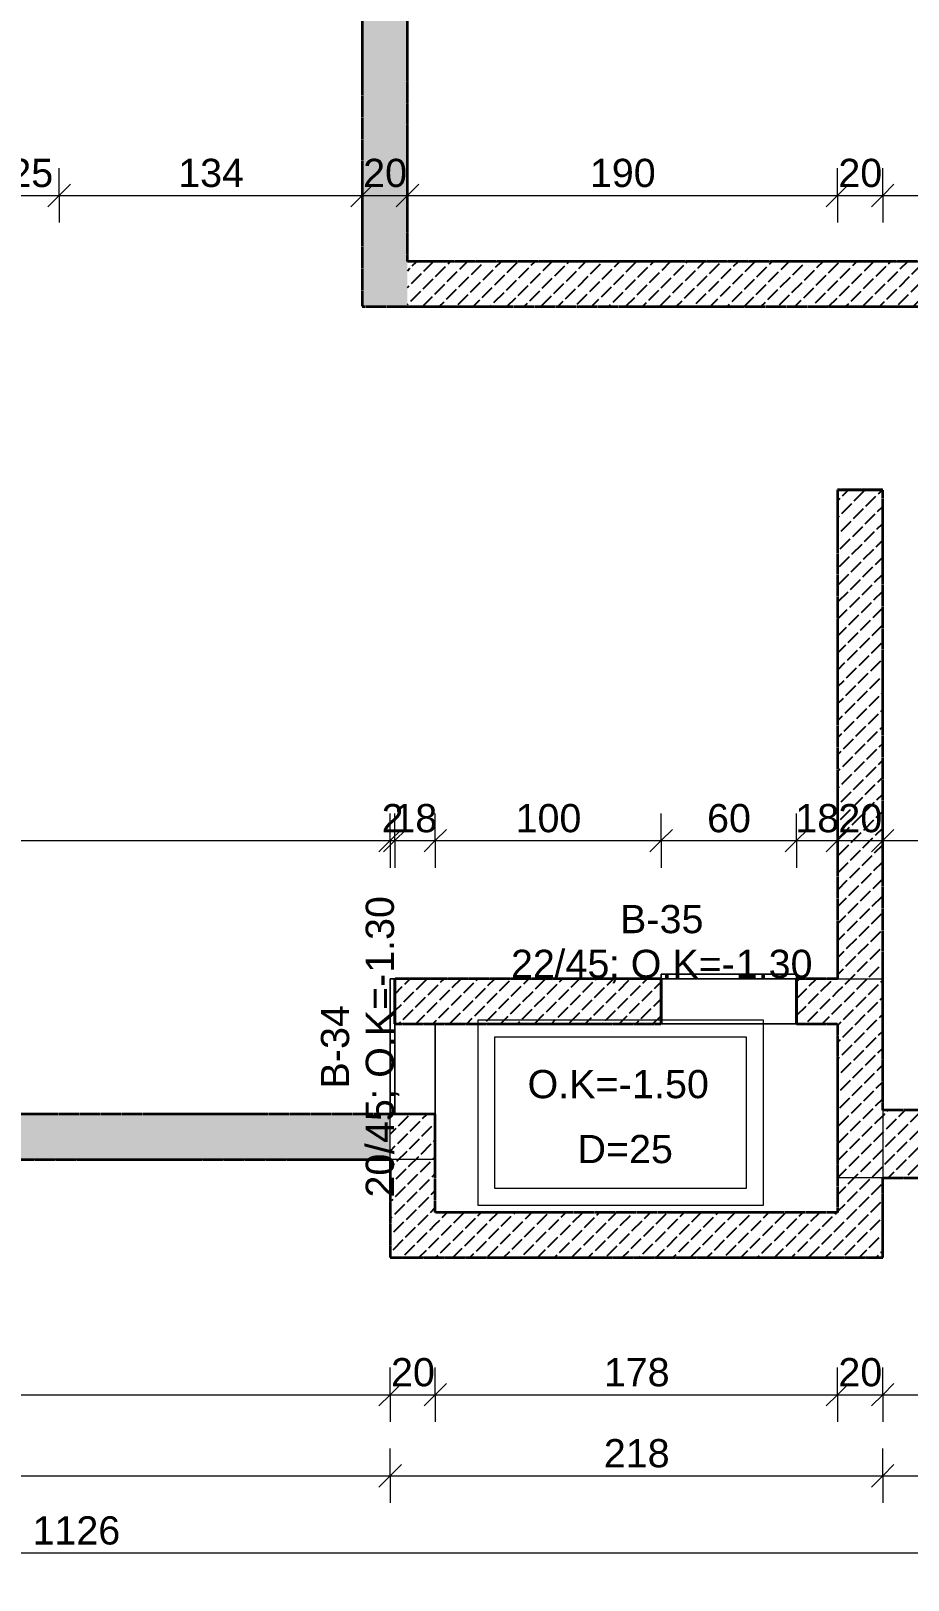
# Model space of a CAD drawing. Header units: centimetres. Extents: x -18 to 1404, y 111 to 1872.
# Drawn here: x 705 to 1093, y 111 to 798 of the extents above; entities that cross this region are included whole.
import ezdxf

# ---------------------------------------------------------------- set-up
doc = ezdxf.new("R2010")
doc.units = ezdxf.units.CM
doc.linetypes.add('Beton Ole', pattern=[0.3, 0.15, -0.15])
for name, color, linetype, lineweight in [('Dimensions', 90, 'Continuous', 9), ('Dimensions-50', 90, 'Continuous', 9), ('Floor Tags', 90, 'Continuous', 9), ('IfcBuildingElementProxy', 7, 'Continuous', 18), ('IfcSlab', 7, 'Continuous', 18), ('IfcWall', 7, 'Continuous', 25), ('Structural Framing Tags', 90, 'Continuous', 9)]:
    doc.layers.add(name, color=color, linetype=linetype, lineweight=lineweight)
doc.styles.add('Arial', font='arial.ttf', dxfattribs={"height": 12.5})
doc.dimstyles.new('Deng_-_2mm_Arial_2', dxfattribs={"dimscale": 30.48, "dimtxt": 12.753242, "dimasz": 0.328084, "dimexe": 0.393701, "dimexo": 0.0625, "dimgap": 0, "dimtad": 1, "dimdec": 0, "dimzin": 0, "dimdsep": 46, "dimtxsty": 'Arial', "dimblk1": 'OBLIQUE', "dimblk2": 'OBLIQUE', "dimsah": 1, "dimcen": 0.09, "dimazin": 0, "dimtfac": 1, "dimtdec": 4, "dimtix": 1, "dimtmove": 0, "dimatfit": 3, "dimfxl": 0.393701, "dimfxlon": 1, "dimtvp": 1, "dimtolj": 1, "dimtzin": 0, "dimarcsym": 2})
pattern_1 = [(45, (0, 0), (0.34224, 7.8404), [6.271, -1.524])]

# ---------------------------------------------------------------- blocks, each defined once
blk = doc.blocks.new('TAGFLOOR - D_-1983752-K-11')
at = {"layer": 'Floor Tags'}
for p, q in [((-1.548, -0.773), (-1.548, 0.87)), ((-1.548, 0.87), (0.976, 0.87)), ((0.976, 0.87), (0.976, -0.773)), ((-1.398, 0.72), (0.826, 0.72)), ((-1.398, -0.623), (-1.398, 0.72)), ((0.826, 0.72), (0.826, -0.623)), ((0.826, -0.623), (-1.398, -0.623)), ((0.976, -0.773), (-1.548, -0.773))]:
    blk.add_line(p, q, dxfattribs=at)
blk = doc.blocks.new('DIMBLOCK28-K-11')
at = {"layer": 'Dimensions-50', "transparency": 16777216}
for p, q in [((285.85, 193.61), (285.85, 205.61)), ((863.89, 193.61), (863.89, 205.61)), ((285.85, 193.61), (280.85, 188.61)), ((285.85, 193.61), (290.85, 198.61)), ((285.85, 193.61), (863.89, 193.61)), ((285.85, 193.61), (285.85, 181.61)), ((863.89, 193.61), (858.89, 188.61)), ((863.89, 193.61), (868.89, 198.61)), ((863.89, 193.61), (863.89, 181.61))]:
    blk.add_line(p, q, dxfattribs=at)
at = {"layer": 'Dimensions-50', "color": 0, "transparency": 16777216, "insert": (560.45, 209.83), "char_height": 12.5, "width": 34.6103, "attachment_point": 1, "line_spacing_factor": 0.941778, "style": 'Arial'}
blk.add_mtext('578', dxfattribs=at)
blk = doc.blocks.new('_Oblique')
at = {"color": 0, "linetype": 'ByBlock', "lineweight": -2}
blk.add_line((-0.5, -0.5), (0.5, 0.5), dxfattribs=at)
blk = doc.blocks.new('DIMBLOCK29-K-11')
at = {"layer": 'Dimensions-50', "transparency": 16777216}
for p, q in [((863.89, 193.61), (863.89, 205.61)), ((883.89, 193.61), (883.89, 205.61)), ((863.89, 193.61), (858.89, 188.61)), ((863.89, 193.61), (868.89, 198.61)), ((863.89, 193.61), (883.89, 193.61)), ((863.89, 193.61), (863.89, 181.61)), ((883.89, 193.61), (878.89, 188.61)), ((883.89, 193.61), (888.89, 198.61)), ((883.89, 193.61), (883.89, 181.61))]:
    blk.add_line(p, q, dxfattribs=at)
at = {"layer": 'Dimensions-50', "color": 0, "transparency": 16777216, "insert": (864.28, 209.83), "char_height": 12.5, "width": 23.0736, "attachment_point": 1, "line_spacing_factor": 0.941778, "style": 'Arial'}
blk.add_mtext('20', dxfattribs=at)
blk = doc.blocks.new('DIMBLOCK30-K-11')
at = {"layer": 'Dimensions-50', "transparency": 16777216}
for p, q in [((883.89, 193.61), (883.89, 205.61)), ((1062.02, 193.61), (1062.02, 205.61)), ((883.89, 193.61), (878.89, 188.61)), ((883.89, 193.61), (888.89, 198.61)), ((883.89, 193.61), (1062.02, 193.61)), ((883.89, 193.61), (883.89, 181.61)), ((1062.02, 193.61), (1057.02, 188.61)), ((1062.02, 193.61), (1067.02, 198.61)), ((1062.02, 193.61), (1062.02, 181.61))]:
    blk.add_line(p, q, dxfattribs=at)
at = {"layer": 'Dimensions-50', "color": 0, "transparency": 16777216, "insert": (958.53, 209.83), "char_height": 12.5, "width": 34.6103, "attachment_point": 1, "line_spacing_factor": 0.941778, "style": 'Arial'}
blk.add_mtext('178', dxfattribs=at)
blk = doc.blocks.new('DIMBLOCK31-K-11')
at = {"layer": 'Dimensions-50', "transparency": 16777216}
for p, q in [((1062.02, 193.61), (1062.02, 205.61)), ((1082.02, 193.61), (1082.02, 205.61)), ((1062.02, 193.61), (1057.02, 188.61)), ((1062.02, 193.61), (1067.02, 198.61)), ((1062.02, 193.61), (1082.02, 193.61)), ((1062.02, 193.61), (1062.02, 181.61)), ((1082.02, 193.61), (1077.02, 188.61)), ((1082.02, 193.61), (1087.02, 198.61)), ((1082.02, 193.61), (1082.02, 181.61))]:
    blk.add_line(p, q, dxfattribs=at)
at = {"layer": 'Dimensions-50', "color": 0, "transparency": 16777216, "insert": (1062.4, 209.83), "char_height": 12.5, "width": 23.0736, "attachment_point": 1, "line_spacing_factor": 0.941778, "style": 'Arial'}
blk.add_mtext('20', dxfattribs=at)
blk = doc.blocks.new('DIMBLOCK32-K-11')
at = {"layer": 'Dimensions-50', "transparency": 16777216}
for p, q in [((1082.02, 193.61), (1082.02, 205.61)), ((1267.87, 193.61), (1267.87, 205.61)), ((1082.02, 193.61), (1077.02, 188.61)), ((1082.02, 193.61), (1087.02, 198.61)), ((1082.02, 193.61), (1267.87, 193.61)), ((1082.02, 193.61), (1082.02, 181.61)), ((1267.87, 193.61), (1262.87, 188.61)), ((1267.87, 193.61), (1272.87, 198.61)), ((1267.87, 193.61), (1267.87, 181.61))]:
    blk.add_line(p, q, dxfattribs=at)
at = {"layer": 'Dimensions-50', "color": 0, "transparency": 16777216, "insert": (1160.52, 209.83), "char_height": 12.5, "width": 34.6103, "attachment_point": 1, "line_spacing_factor": 0.941778, "style": 'Arial'}
blk.add_mtext('186', dxfattribs=at)
blk = doc.blocks.new('DIMBLOCK35-K-11')
at = {"layer": 'Dimensions-50', "transparency": 16777216}
for p, q in [((263.85, 157.7), (263.85, 169.7)), ((863.89, 157.7), (863.89, 169.7)), ((263.85, 157.7), (268.85, 162.7)), ((863.89, 157.7), (868.89, 162.7)), ((263.85, 157.7), (258.85, 152.7)), ((263.85, 157.7), (863.89, 157.7)), ((263.85, 157.7), (263.85, 145.7)), ((863.89, 157.7), (858.89, 152.7)), ((863.89, 157.7), (863.89, 145.7))]:
    blk.add_line(p, q, dxfattribs=at)
at = {"layer": 'Dimensions-50', "color": 0, "transparency": 16777216, "insert": (549.45, 173.93), "char_height": 12.5, "width": 34.6103, "attachment_point": 1, "line_spacing_factor": 0.941778, "style": 'Arial'}
blk.add_mtext('600', dxfattribs=at)
blk = doc.blocks.new('DIMBLOCK36-K-11')
at = {"layer": 'Dimensions-50', "transparency": 16777216}
for p, q in [((863.89, 157.7), (863.89, 169.7)), ((1082.02, 157.7), (1082.02, 169.7)), ((863.89, 157.7), (868.89, 162.7)), ((1082.02, 157.7), (1087.02, 162.7)), ((863.89, 157.7), (858.89, 152.7)), ((863.89, 157.7), (1082.02, 157.7)), ((863.89, 157.7), (863.89, 145.7)), ((1082.02, 157.7), (1077.02, 152.7)), ((1082.02, 157.7), (1082.02, 145.7))]:
    blk.add_line(p, q, dxfattribs=at)
at = {"layer": 'Dimensions-50', "color": 0, "transparency": 16777216, "insert": (958.53, 173.93), "char_height": 12.5, "width": 34.6103, "attachment_point": 1, "line_spacing_factor": 0.941778, "style": 'Arial'}
blk.add_mtext('218', dxfattribs=at)
blk = doc.blocks.new('DIMBLOCK37-K-11')
at = {"layer": 'Dimensions-50', "transparency": 16777216}
for p, q in [((1082.02, 157.7), (1082.02, 169.7)), ((1287.87, 157.7), (1287.87, 169.7)), ((1082.02, 157.7), (1087.02, 162.7)), ((1287.87, 157.7), (1292.87, 162.7)), ((1082.02, 157.7), (1077.02, 152.7)), ((1082.02, 157.7), (1287.87, 157.7)), ((1082.02, 157.7), (1082.02, 145.7)), ((1287.87, 157.7), (1282.87, 152.7)), ((1287.87, 157.7), (1287.87, 145.7))]:
    blk.add_line(p, q, dxfattribs=at)
at = {"layer": 'Dimensions-50', "color": 0, "transparency": 16777216, "insert": (1170.52, 173.93), "char_height": 12.5, "width": 34.6103, "attachment_point": 1, "line_spacing_factor": 0.941778, "style": 'Arial'}
blk.add_mtext('206', dxfattribs=at)
blk = doc.blocks.new('DIMBLOCK38-K-11')
at = {"layer": 'Dimensions-50', "transparency": 16777216}
for p, q in [((161.61, 123.5), (161.61, 135.5)), ((1287.87, 123.5), (1287.87, 135.5)), ((161.61, 123.5), (166.61, 128.5)), ((1287.87, 123.5), (1292.87, 128.5)), ((161.61, 123.5), (156.61, 118.5)), ((161.61, 123.5), (1287.87, 123.5)), ((161.61, 123.5), (161.61, 111.5)), ((1287.87, 123.5), (1282.87, 118.5)), ((1287.87, 123.5), (1287.87, 111.5))]:
    blk.add_line(p, q, dxfattribs=at)
at = {"layer": 'Dimensions-50', "color": 0, "transparency": 16777216, "insert": (705.51, 139.73), "char_height": 12.5, "width": 46.1471, "attachment_point": 1, "line_spacing_factor": 0.941778, "style": 'Arial'}
blk.add_mtext('1126', dxfattribs=at)
blk = doc.blocks.new('DIMBLOCK111-K-11')
at = {"layer": 'Dimensions-50', "transparency": 16777216}
for p, q in [((692.33, 724.95), (692.33, 736.95)), ((717.33, 724.95), (717.33, 736.95)), ((692.33, 724.95), (697.33, 729.95)), ((717.33, 724.95), (722.33, 729.95)), ((692.33, 724.95), (687.33, 719.95)), ((692.33, 724.95), (717.33, 724.95)), ((692.33, 724.95), (692.33, 712.95)), ((717.33, 724.95), (712.33, 719.95)), ((717.33, 724.95), (717.33, 712.95))]:
    blk.add_line(p, q, dxfattribs=at)
at = {"layer": 'Dimensions-50', "color": 0, "transparency": 16777216, "insert": (695.22, 741.17), "char_height": 12.5, "width": 23.0736, "attachment_point": 1, "line_spacing_factor": 0.941778, "style": 'Arial'}
blk.add_mtext('25', dxfattribs=at)
blk = doc.blocks.new('DIMBLOCK112-K-11')
at = {"layer": 'Dimensions-50', "transparency": 16777216}
for p, q in [((717.33, 724.95), (717.33, 736.95)), ((851.55, 724.95), (851.55, 736.95)), ((717.33, 724.95), (722.33, 729.95)), ((851.55, 724.95), (856.55, 729.95)), ((717.33, 724.95), (712.33, 719.95)), ((717.33, 724.95), (851.55, 724.95)), ((717.33, 724.95), (717.33, 712.95)), ((851.55, 724.95), (846.55, 719.95)), ((851.55, 724.95), (851.55, 712.95))]:
    blk.add_line(p, q, dxfattribs=at)
at = {"layer": 'Dimensions-50', "color": 0, "transparency": 16777216, "insert": (770.02, 741.17), "char_height": 12.5, "width": 34.6103, "attachment_point": 1, "line_spacing_factor": 0.941778, "style": 'Arial'}
blk.add_mtext('134', dxfattribs=at)
blk = doc.blocks.new('DIMBLOCK113-K-11')
at = {"layer": 'Dimensions-50', "transparency": 16777216}
for p, q in [((851.55, 724.95), (851.55, 736.95)), ((871.55, 724.95), (871.55, 736.95)), ((851.55, 724.95), (856.55, 729.95)), ((871.55, 724.95), (876.55, 729.95)), ((851.55, 724.95), (846.55, 719.95)), ((851.55, 724.95), (871.55, 724.95)), ((851.55, 724.95), (851.55, 712.95)), ((871.55, 724.95), (866.55, 719.95)), ((871.55, 724.95), (871.55, 712.95))]:
    blk.add_line(p, q, dxfattribs=at)
at = {"layer": 'Dimensions-50', "color": 0, "transparency": 16777216, "insert": (851.94, 741.17), "char_height": 12.5, "width": 23.0736, "attachment_point": 1, "line_spacing_factor": 0.941778, "style": 'Arial'}
blk.add_mtext('20', dxfattribs=at)
blk = doc.blocks.new('DIMBLOCK114-K-11')
at = {"layer": 'Dimensions-50', "transparency": 16777216}
for p, q in [((871.55, 724.95), (871.55, 736.95)), ((1062.02, 724.95), (1062.02, 736.95)), ((871.55, 724.95), (876.55, 729.95)), ((1062.02, 724.95), (1067.02, 729.95)), ((871.55, 724.95), (866.55, 719.95)), ((871.55, 724.95), (1062.02, 724.95)), ((871.55, 724.95), (871.55, 712.95)), ((1062.02, 724.95), (1057.02, 719.95)), ((1062.02, 724.95), (1062.02, 712.95))]:
    blk.add_line(p, q, dxfattribs=at)
at = {"layer": 'Dimensions-50', "color": 0, "transparency": 16777216, "insert": (952.36, 741.17), "char_height": 12.5, "width": 34.6103, "attachment_point": 1, "line_spacing_factor": 0.941778, "style": 'Arial'}
blk.add_mtext('190', dxfattribs=at)
blk = doc.blocks.new('DIMBLOCK115-K-11')
at = {"layer": 'Dimensions-50', "transparency": 16777216}
for p, q in [((1062.02, 724.95), (1062.02, 736.95)), ((1082.02, 724.95), (1082.02, 736.95)), ((1062.02, 724.95), (1067.02, 729.95)), ((1082.02, 724.95), (1087.02, 729.95)), ((1062.02, 724.95), (1057.02, 719.95)), ((1062.02, 724.95), (1082.02, 724.95)), ((1062.02, 724.95), (1062.02, 712.95)), ((1082.02, 724.95), (1077.02, 719.95)), ((1082.02, 724.95), (1082.02, 712.95))]:
    blk.add_line(p, q, dxfattribs=at)
at = {"layer": 'Dimensions-50', "color": 0, "transparency": 16777216, "insert": (1062.4, 741.17), "char_height": 12.5, "width": 23.0736, "attachment_point": 1, "line_spacing_factor": 0.941778, "style": 'Arial'}
blk.add_mtext('20', dxfattribs=at)
blk = doc.blocks.new('DIMBLOCK116-K-11')
at = {"layer": 'Dimensions-50', "transparency": 16777216}
for p, q in [((1082.02, 724.95), (1082.02, 736.95)), ((1267.87, 724.95), (1267.87, 736.95)), ((1082.02, 724.95), (1087.02, 729.95)), ((1267.87, 724.95), (1272.87, 729.95)), ((1082.02, 724.95), (1077.02, 719.95)), ((1082.02, 724.95), (1267.87, 724.95)), ((1082.02, 724.95), (1082.02, 712.95)), ((1267.87, 724.95), (1262.87, 719.95)), ((1267.87, 724.95), (1267.87, 712.95))]:
    blk.add_line(p, q, dxfattribs=at)
at = {"layer": 'Dimensions-50', "color": 0, "transparency": 16777216, "insert": (1160.52, 741.17), "char_height": 12.5, "width": 34.6103, "attachment_point": 1, "line_spacing_factor": 0.941778, "style": 'Arial'}
blk.add_mtext('186', dxfattribs=at)
blk = doc.blocks.new('DIMBLOCK119-K-11')
at = {"layer": 'Dimensions-50', "transparency": 16777216}
for p, q in [((285.85, 439.07), (285.85, 451.07)), ((863.89, 439.07), (863.89, 451.07)), ((285.85, 439.07), (290.85, 444.07)), ((863.89, 439.07), (868.89, 444.07)), ((285.85, 439.07), (280.85, 434.07)), ((285.85, 439.07), (863.89, 439.07)), ((285.85, 439.07), (285.85, 427.07)), ((863.89, 439.07), (858.89, 434.07)), ((863.89, 439.07), (863.89, 427.07))]:
    blk.add_line(p, q, dxfattribs=at)
at = {"layer": 'Dimensions-50', "color": 0, "transparency": 16777216, "insert": (560.45, 455.3), "char_height": 12.5, "width": 34.6103, "attachment_point": 1, "line_spacing_factor": 0.941778, "style": 'Arial'}
blk.add_mtext('578', dxfattribs=at)
blk = doc.blocks.new('DIMBLOCK120-K-11')
at = {"layer": 'Dimensions-50', "transparency": 16777216}
for p, q in [((863.89, 439.07), (863.89, 451.07)), ((865.99, 439.07), (865.99, 451.07)), ((863.89, 439.07), (868.89, 444.07)), ((865.99, 439.07), (870.99, 444.07)), ((863.89, 439.07), (858.89, 434.07)), ((865.99, 439.07), (860.99, 434.07)), ((863.89, 439.07), (865.99, 439.07)), ((863.89, 439.07), (863.89, 427.07)), ((865.99, 439.07), (865.99, 427.07))]:
    blk.add_line(p, q, dxfattribs=at)
at = {"layer": 'Dimensions-50', "color": 0, "transparency": 16777216, "insert": (860.13, 455.3), "char_height": 12.5, "width": 11.5368, "attachment_point": 1, "line_spacing_factor": 0.941778, "style": 'Arial'}
blk.add_mtext('\\fArial|b0|i0|c177|p34|;2', dxfattribs=at)
blk = doc.blocks.new('DIMBLOCK121-K-11')
at = {"layer": 'Dimensions-50', "transparency": 16777216}
for p, q in [((865.99, 439.07), (865.99, 451.07)), ((883.89, 439.07), (883.89, 451.07)), ((865.99, 439.07), (870.99, 444.07)), ((883.89, 439.07), (888.89, 444.07)), ((865.99, 439.07), (860.99, 434.07)), ((865.99, 439.07), (883.89, 439.07)), ((865.99, 439.07), (865.99, 427.07)), ((883.89, 439.07), (878.89, 434.07)), ((883.89, 439.07), (883.89, 427.07))]:
    blk.add_line(p, q, dxfattribs=at)
at = {"layer": 'Dimensions-50', "color": 0, "transparency": 16777216, "insert": (865.32, 455.3), "char_height": 12.5, "width": 23.0736, "attachment_point": 1, "line_spacing_factor": 0.941778, "style": 'Arial'}
blk.add_mtext('18', dxfattribs=at)
blk = doc.blocks.new('DIMBLOCK122-K-11')
at = {"layer": 'Dimensions-50', "transparency": 16777216}
for p, q in [((883.89, 439.07), (883.89, 451.07)), ((983.87, 439.07), (983.87, 451.07)), ((883.89, 439.07), (888.89, 444.07)), ((983.87, 439.07), (988.87, 444.07)), ((883.89, 439.07), (878.89, 434.07)), ((883.89, 439.07), (983.87, 439.07)), ((883.89, 439.07), (883.89, 427.07)), ((983.87, 439.07), (978.87, 434.07)), ((983.87, 439.07), (983.87, 427.07))]:
    blk.add_line(p, q, dxfattribs=at)
at = {"layer": 'Dimensions-50', "color": 0, "transparency": 16777216, "insert": (919.46, 455.3), "char_height": 12.5, "width": 34.6103, "attachment_point": 1, "line_spacing_factor": 0.941778, "style": 'Arial'}
blk.add_mtext('100', dxfattribs=at)
blk = doc.blocks.new('DIMBLOCK123-K-11')
at = {"layer": 'Dimensions-50', "transparency": 16777216}
for p, q in [((983.87, 439.07), (983.87, 451.07)), ((1043.87, 439.07), (1043.87, 451.07)), ((983.87, 439.07), (988.87, 444.07)), ((1043.87, 439.07), (1048.87, 444.07)), ((983.87, 439.07), (978.87, 434.07)), ((983.87, 439.07), (1043.87, 439.07)), ((983.87, 439.07), (983.87, 427.07)), ((1043.87, 439.07), (1038.87, 434.07)), ((1043.87, 439.07), (1043.87, 427.07))]:
    blk.add_line(p, q, dxfattribs=at)
at = {"layer": 'Dimensions-50', "color": 0, "transparency": 16777216, "insert": (1004.25, 455.3), "char_height": 12.5, "width": 23.0736, "attachment_point": 1, "line_spacing_factor": 0.941778, "style": 'Arial'}
blk.add_mtext('60', dxfattribs=at)
blk = doc.blocks.new('DIMBLOCK124-K-11')
at = {"layer": 'Dimensions-50', "transparency": 16777216}
for p, q in [((1043.87, 439.07), (1043.87, 451.07)), ((1062.02, 439.07), (1062.02, 451.07)), ((1043.87, 439.07), (1048.87, 444.07)), ((1062.02, 439.07), (1067.02, 444.07)), ((1043.87, 439.07), (1038.87, 434.07)), ((1043.87, 439.07), (1062.02, 439.07)), ((1043.87, 439.07), (1043.87, 427.07)), ((1062.02, 439.07), (1057.02, 434.07)), ((1062.02, 439.07), (1062.02, 427.07))]:
    blk.add_line(p, q, dxfattribs=at)
at = {"layer": 'Dimensions-50', "color": 0, "transparency": 16777216, "insert": (1043.33, 455.3), "char_height": 12.5, "width": 23.0736, "attachment_point": 1, "line_spacing_factor": 0.941778, "style": 'Arial'}
blk.add_mtext('18', dxfattribs=at)
blk = doc.blocks.new('DIMBLOCK125-K-11')
at = {"layer": 'Dimensions-50', "transparency": 16777216}
for p, q in [((1062.02, 439.07), (1062.02, 451.07)), ((1082.02, 439.07), (1082.02, 451.07)), ((1062.02, 439.07), (1067.02, 444.07)), ((1082.02, 439.07), (1087.02, 444.07)), ((1062.02, 439.07), (1057.02, 434.07)), ((1062.02, 439.07), (1082.02, 439.07)), ((1062.02, 439.07), (1062.02, 427.07)), ((1082.02, 439.07), (1077.02, 434.07)), ((1082.02, 439.07), (1082.02, 427.07))]:
    blk.add_line(p, q, dxfattribs=at)
at = {"layer": 'Dimensions-50', "color": 0, "transparency": 16777216, "insert": (1062.4, 455.3), "char_height": 12.5, "width": 23.0736, "attachment_point": 1, "line_spacing_factor": 0.941778, "style": 'Arial'}
blk.add_mtext('20', dxfattribs=at)
blk = doc.blocks.new('DIMBLOCK126-K-11')
at = {"layer": 'Dimensions-50', "transparency": 16777216}
for p, q in [((1082.02, 439.07), (1082.02, 451.07)), ((1267.87, 439.07), (1267.87, 451.07)), ((1082.02, 439.07), (1087.02, 444.07)), ((1267.87, 439.07), (1272.87, 444.07)), ((1082.02, 439.07), (1077.02, 434.07)), ((1082.02, 439.07), (1267.87, 439.07)), ((1082.02, 439.07), (1082.02, 427.07)), ((1267.87, 439.07), (1262.87, 434.07)), ((1267.87, 439.07), (1267.87, 427.07))]:
    blk.add_line(p, q, dxfattribs=at)
at = {"layer": 'Dimensions-50', "color": 0, "transparency": 16777216, "insert": (1160.52, 455.3), "char_height": 12.5, "width": 34.6103, "attachment_point": 1, "line_spacing_factor": 0.941778, "style": 'Arial'}
blk.add_mtext('186', dxfattribs=at)

msp = doc.modelspace()

# ---------------------------------------------------------------- hatches: boundary and pattern name
at = {"layer": 'IfcWall', "linetype": 'Beton Ole'}
h = msp.add_hatch(dxfattribs=at)
h.set_pattern_fill('FP_1', color=256, style=0, pattern_type=2)
h.set_pattern_definition(pattern_1)
h.paths.add_polyline_path([(851.55, 675.69), (871.55, 675.69), (871.55, 1746.69), (851.55, 1746.69), (851.55, 993.44)])
h = msp.add_hatch(dxfattribs=at)
h.set_pattern_fill('FP_1', color=256, style=0, pattern_type=2)
h.set_pattern_definition(pattern_1)
h.paths.add_polyline_path([(1287.87, 675.69), (1287.87, 695.69), (871.55, 695.69), (871.55, 675.69), (1267.87, 675.69)])
h = msp.add_hatch(dxfattribs=at)
h.set_pattern_fill('FP_1', color=256, style=0, pattern_type=2)
h.set_pattern_definition(pattern_1)
h.paths.add_polyline_path([(1082.02, 254.32), (1082.02, 594.57), (1062.02, 594.57), (1062.02, 254.32)])
h = msp.add_hatch(dxfattribs=at)
h.set_pattern_fill('FP_1', color=256, style=0, pattern_type=2)
h.set_pattern_definition(pattern_1)
h.paths.add_polyline_path([(983.87, 357.92), (983.87, 377.92), (865.99, 377.92), (865.99, 357.92), (887.26, 357.92)])
h = msp.add_hatch(dxfattribs=at)
h.set_pattern_fill('FP_1', color=256, style=0, pattern_type=2)
h.set_pattern_definition(pattern_1)
h.paths.add_polyline_path([(1062.02, 357.92), (1062.02, 377.92), (1043.87, 377.92), (1043.87, 357.92)])
h = msp.add_hatch(dxfattribs=at)
h.set_pattern_fill('FP_1', color=256, style=0, pattern_type=2)
h.set_pattern_definition(pattern_1)
h.paths.add_polyline_path([(863.89, 297.88), (863.89, 317.88), (181.61, 317.88), (181.61, 297.88), (691.27, 297.88)])
h = msp.add_hatch(dxfattribs=at)
h.set_pattern_fill('FP_1', color=256, style=0, pattern_type=2)
h.set_pattern_definition(pattern_1)
h.paths.add_polyline_path([(863.89, 254.32), (883.89, 254.32), (883.89, 317.88), (863.89, 317.88), (863.89, 265.84)])
h = msp.add_hatch(dxfattribs=at)
h.set_pattern_fill('FP_1', color=256, style=0, pattern_type=2)
h.set_pattern_definition(pattern_1)
h.paths.add_polyline_path([(1267.87, 289.69), (1267.87, 319.69), (1082.02, 319.69), (1082.02, 289.69), (1083.24, 289.69)])
h = msp.add_hatch(dxfattribs=at)
h.set_pattern_fill('FP_1', color=256, style=0, pattern_type=2)
h.set_pattern_definition(pattern_1)
h.paths.add_polyline_path([(1062.02, 254.32), (1062.02, 274.32), (883.89, 274.32), (883.89, 254.32)])

# ---------------------------------------------------------------- linework, layer by layer
at = {"layer": 'IfcBuildingElementProxy', "color": 50}
for p, q in [((865.99, 377.92), (863.89, 377.92)), ((863.89, 377.92), (863.89, 317.92)), ((863.89, 377.92), (865.99, 377.92)), ((863.89, 317.92), (863.89, 377.92)), ((865.99, 357.92), (865.99, 377.92)), ((865.99, 377.92), (865.99, 357.92)), ((983.87, 379.92), (983.87, 377.92)), ((983.87, 377.92), (983.87, 379.92)), ((1043.87, 379.92), (983.87, 379.92)), ((983.87, 379.92), (1043.87, 379.92)), ((983.87, 377.92), (983.87, 357.92)), ((983.87, 357.92), (983.87, 377.92)), ((1043.87, 377.92), (983.87, 377.92)), ((983.87, 377.92), (1043.87, 377.92)), ((1043.87, 379.92), (1043.87, 377.92)), ((1043.87, 377.92), (1043.87, 379.92)), ((1043.87, 377.92), (1043.87, 357.92)), ((1043.87, 357.92), (1043.87, 377.92)), ((883.89, 357.92), (865.99, 357.92)), ((865.99, 357.92), (865.99, 317.92)), ((883.89, 357.92), (865.99, 357.92)), ((865.99, 357.92), (865.99, 317.92)), ((883.89, 317.92), (883.89, 357.92)), ((883.89, 317.92), (883.89, 357.92)), ((983.87, 357.92), (1043.87, 357.92)), ((983.87, 357.92), (1043.87, 357.92)), ((883.89, 317.92), (863.89, 317.92)), ((863.89, 317.92), (865.99, 317.92)), ((865.99, 317.92), (883.89, 317.92))]:
    msp.add_line(p, q, dxfattribs=at)
at = {"layer": 'IfcSlab', "color": 50}
for p, q in [((871.55, 1673.69), (871.55, 695.69)), ((871.55, 695.69), (1287.87, 695.69)), ((865.99, 377.92), (1082.02, 377.92)), ((865.99, 317.92), (865.99, 377.92)), ((1082.02, 377.92), (1082.02, 254.32)), ((1062.02, 357.92), (883.89, 357.92)), ((883.89, 357.92), (883.89, 297.88)), ((1062.02, 289.69), (1062.02, 357.92)), ((863.89, 317.92), (865.99, 317.92)), ((863.89, 254.32), (863.89, 317.88)), ((883.89, 297.88), (263.85, 297.88)), ((1287.87, 289.69), (1062.02, 289.69)), ((1082.02, 254.32), (863.89, 254.32))]:
    msp.add_line(p, q, dxfattribs=at)
at = {"layer": 'IfcWall', "color": 10, "linetype": 'Beton Ole', "lineweight": 35}
for p, q in [((871.55, 695.69), (871.55, 1746.69)), ((851.55, 1653.69), (851.55, 675.69)), ((1287.87, 695.69), (871.55, 695.69)), ((851.55, 675.69), (1267.87, 675.69)), ((1082.02, 594.57), (1062.02, 594.57)), ((1062.02, 594.57), (1062.02, 377.92)), ((1082.02, 319.69), (1082.02, 594.57)), ((983.87, 377.92), (865.99, 377.92)), ((865.99, 377.92), (865.99, 357.92)), ((983.87, 357.92), (983.87, 377.92)), ((1062.02, 377.92), (1043.87, 377.92)), ((1043.87, 377.92), (1043.87, 357.92)), ((865.99, 357.92), (983.87, 357.92)), ((1043.87, 357.92), (1062.02, 357.92)), ((1062.02, 357.92), (1062.02, 274.32)), ((883.89, 317.88), (285.85, 317.88)), ((883.89, 274.32), (883.89, 317.88)), ((1267.87, 319.69), (1082.02, 319.69)), ((181.61, 297.88), (863.89, 297.88)), ((863.89, 297.88), (863.89, 254.32)), ((1082.02, 289.69), (1287.87, 289.69)), ((1082.02, 254.32), (1082.02, 289.69)), ((1062.02, 274.32), (883.89, 274.32)), ((863.89, 254.32), (1082.02, 254.32))]:
    msp.add_line(p, q, dxfattribs=at)
at = {"layer": 'IfcWall', "color": 250, "linetype": 'Beton Ole', "lineweight": 35}
for p, q in [((871.55, 695.69), (871.55, 1746.69)), ((851.55, 1653.69), (851.55, 675.69)), ((1287.87, 695.69), (871.55, 695.69)), ((851.55, 675.69), (1267.87, 675.69)), ((1062.02, 594.57), (1082.02, 594.57)), ((1062.02, 594.57), (1062.02, 377.92)), ((1082.02, 319.69), (1082.02, 594.57)), ((865.99, 357.92), (865.99, 377.92)), ((983.87, 377.92), (865.99, 377.92)), ((983.87, 377.92), (983.87, 357.92)), ((1062.02, 377.92), (1043.87, 377.92)), ((1043.87, 357.92), (1043.87, 377.92)), ((865.99, 357.92), (983.87, 357.92)), ((1043.87, 357.92), (1062.02, 357.92)), ((1062.02, 357.92), (1062.02, 274.32)), ((883.89, 317.88), (285.85, 317.88)), ((883.89, 274.32), (883.89, 317.88)), ((1267.87, 319.69), (1082.02, 319.69)), ((181.61, 297.88), (863.89, 297.88)), ((863.89, 297.88), (863.89, 254.32)), ((1082.02, 289.69), (1287.87, 289.69)), ((1082.02, 254.32), (1082.02, 289.69)), ((1062.02, 274.32), (883.89, 274.32)), ((863.89, 254.32), (1082.02, 254.32))]:
    msp.add_line(p, q, dxfattribs=at)

# ---------------------------------------------------------------- block references
at = {"layer": 'Floor Tags', "xscale": 49.99999999999998, "yscale": 49.99999999999998, "zscale": 49.99999999999998}
msp.add_blockref('TAGFLOOR - D_-1983752-K-11', (980.22, 316.12), dxfattribs=at)

# ---------------------------------------------------------------- texts
at = {"layer": 'Structural Framing Tags', "color": 7, "char_height": 12.5, "attachment_point": 1, "rotation": 90, "style": 'Arial'}
for s, insert, width in [('1.30', (853.07, 380.52), 40.8861), ('; O.K=-', (853.07, 324.3), 68.1434), ('34', (833.23, 346.79), 23.2489), ('B-', (833.23, 329.26), 21.2447), ('45', (853.07, 305.12), 23.2489), ('\\fArial|b0|i0|c177|p34|;/', (853.07, 300.15), 6.0127), ('20', (853.07, 280.97), 23.2489)]:
    msp.add_mtext(s, dxfattribs=dict(at, insert=insert, width=width))
at = {"layer": 'Structural Framing Tags', "color": 7, "char_height": 12.5, "attachment_point": 1, "style": 'Arial'}
for s, insert, width in [('B-', (965.7, 410.58), 21.2447), ('35', (983.23, 410.58), 23.2489), ('\\fArial|b0|i0|c177|p34|;/', (936.6, 390.74), 6.0127), ('22', (917.41, 390.74), 23.2489), ('45', (941.56, 390.74), 23.2489), ('; O.K=-', (960.74, 390.74), 68.1434), ('1.30', (1016.96, 390.74), 40.8861)]:
    msp.add_mtext(s, dxfattribs=dict(at, insert=insert, width=width))

# ---------------------------------------------------------------- dimensions: what is measured, and where the dimension line sits
at = {"layer": 'Dimensions'}
for base, p1, p2, override, picture, middle in [((717.33, 724.95), (692.33, 736.95), (717.33, 736.95), {"dimpost": '<>', "dimfxl": 25}, 'DIMBLOCK111-K-11', (704.83, 731.33)), ((851.55, 724.95), (717.33, 736.95), (851.55, 736.95), {"dimpost": '<>', "dimfxl": 134.223435}, 'DIMBLOCK112-K-11', (784.44, 731.33)), ((871.55, 724.95), (851.55, 736.95), (871.55, 736.95), {"dimpost": '<>', "dimfxl": 20}, 'DIMBLOCK113-K-11', (861.55, 731.33)), ((1062.02, 724.95), (871.55, 736.95), (1062.02, 712.95), {"dimpost": '<>', "dimfxl": 191.970732}, 'DIMBLOCK114-K-11', (966.79, 731.33)), ((1082.02, 724.95), (1062.02, 712.95), (1082.02, 712.95), {"dimpost": '<>', "dimfxl": 20}, 'DIMBLOCK115-K-11', (1072.02, 731.33)), ((1267.87, 724.95), (1082.02, 712.95), (1267.87, 712.95), {"dimpost": '<>', "dimfxl": 185.85}, 'DIMBLOCK116-K-11', (1174.94, 731.33)), ((863.89, 439.07), (285.85, 451.07), (863.89, 427.07), {"dimpost": '<>', "dimfxl": 578.540693}, 'DIMBLOCK119-K-11', (574.87, 445.46)), ((865.99, 439.07), (863.89, 427.07), (865.99, 427.07), {"dimpost": '<>', "dimfxl": 2.093234}, 'DIMBLOCK120-K-11', (864.94, 445.35)), ((883.89, 439.07), (865.99, 427.07), (883.89, 427.07), {"dimpost": '<>', "dimfxl": 17.906766}, 'DIMBLOCK121-K-11', (874.94, 445.46)), ((983.87, 439.07), (883.89, 427.07), (983.87, 427.07), {"dimpost": '<>', "dimfxl": 99.975439}, 'DIMBLOCK122-K-11', (933.88, 445.46)), ((1043.87, 439.07), (983.87, 427.07), (1043.87, 427.07), {"dimpost": '<>', "dimfxl": 60}, 'DIMBLOCK123-K-11', (1013.87, 445.46)), ((1062.02, 439.07), (1043.87, 427.07), (1062.02, 451.07), {"dimpost": '<>', "dimfxl": 30.090239}, 'DIMBLOCK124-K-11', (1052.94, 445.46)), ((1082.02, 439.07), (1062.02, 451.07), (1082.02, 451.07), {"dimpost": '<>', "dimfxl": 20}, 'DIMBLOCK125-K-11', (1072.02, 445.46)), ((1267.87, 439.07), (1082.02, 451.07), (1267.87, 451.07), {"dimpost": '<>', "dimfxl": 185.85}, 'DIMBLOCK126-K-11', (1174.94, 445.46)), ((863.89, 193.61), (285.85, 205.61), (863.89, 205.61), {"dimpost": '<>', "dimfxl": 578.042674}, 'DIMBLOCK28-K-11', (574.87, 199.99)), ((883.89, 193.61), (863.89, 205.61), (883.89, 205.61), {"dimpost": '<>', "dimfxl": 20}, 'DIMBLOCK29-K-11', (873.89, 199.99)), ((1062.02, 193.61), (883.89, 205.61), (1062.02, 205.61), {"dimpost": '<>', "dimfxl": 178.125439}, 'DIMBLOCK30-K-11', (972.95, 199.99)), ((1082.02, 193.61), (1062.02, 205.61), (1082.02, 205.61), {"dimpost": '<>', "dimfxl": 20}, 'DIMBLOCK31-K-11', (1072.02, 199.99)), ((1267.87, 193.61), (1082.02, 205.61), (1267.87, 205.61), {"dimpost": '<>', "dimfxl": 185.85}, 'DIMBLOCK32-K-11', (1174.94, 199.99)), ((863.89, 157.7), (263.85, 169.7), (863.89, 169.7), {"dimpost": '<>', "dimfxl": 600.042674}, 'DIMBLOCK35-K-11', (563.87, 164.08)), ((1082.02, 157.7), (863.89, 169.7), (1082.02, 169.7), {"dimpost": '<>', "dimfxl": 218.125439}, 'DIMBLOCK36-K-11', (972.95, 164.08)), ((1287.87, 157.7), (1082.02, 169.7), (1287.87, 169.7), {"dimpost": '<>', "dimfxl": 205.85}, 'DIMBLOCK37-K-11', (1184.94, 164.08)), ((1287.87, 123.5), (161.61, 135.5), (1287.87, 135.5), {"dimpost": '<>', "dimfxl": 1126.258271}, 'DIMBLOCK38-K-11', (724.74, 129.88))]:
    dim = msp.add_linear_dim(base=base, p1=p1, p2=p2, dimstyle='Deng_-_2mm_Arial_2', override=override, dxfattribs=at)
    dim.commit()
    dim.dimension.update_dxf_attribs({"geometry": picture, "text_midpoint": middle})

# ---------------------------------------------------------------- next in the draw order: texts
at = {"layer": 'Floor Tags', "color": 7, "char_height": 12.5, "attachment_point": 1, "style": 'Arial', "bg_fill": 3, "box_fill_scale": 1.25, "bg_fill_color": 256, "bg_fill_true_color": 13158600, "bg_fill_transparency": 0}
for s, insert, width in [('O.K=-', (924.75, 337.47), 56.1181), ('D=', (946.88, 308.69), 27.6582)]:
    msp.add_mtext(s, dxfattribs=dict(at, insert=insert, width=width))

# ---------------------------------------------------------------- next in the draw order: texts
for s, insert, width in [('1.50', (971.06, 337.47), 40.8861), ('25', (969.7, 308.69), 23.2489)]:
    msp.add_mtext(s, dxfattribs=dict(at, insert=insert, width=width))

doc.saveas('drawing.dxf')
